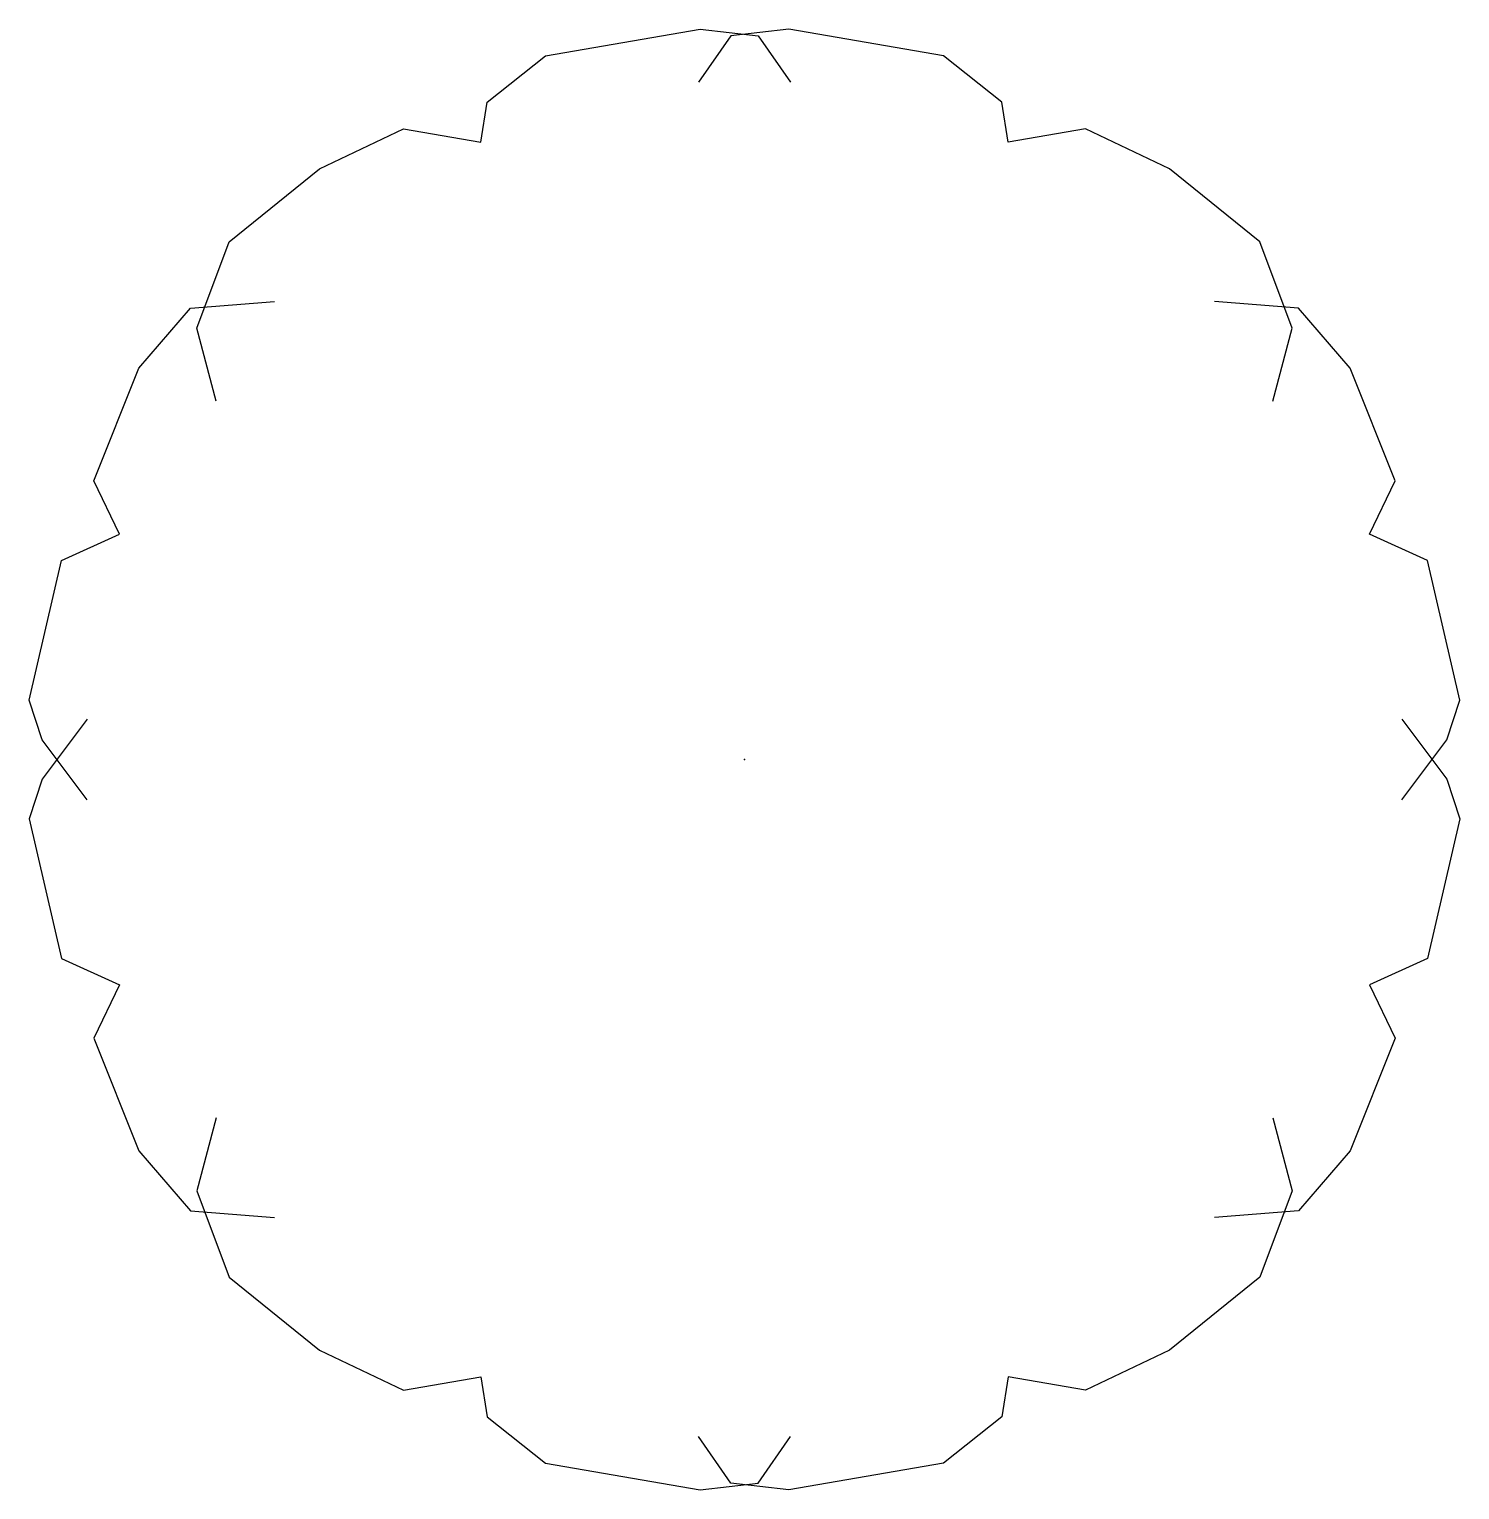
# Model space of a CAD drawing. Header units: millimetres. Extents: x 293.53 to 295.55, y 2536.84 to 2538.9.
import ezdxf

# ---------------------------------------------------------------- set-up
doc = ezdxf.new("R2010")
doc.units = ezdxf.units.MM
doc.header["$LTSCALE"] = 10
doc.layers.add('Vegetais', color=94, linetype='Continuous')

msp = doc.modelspace()

# ---------------------------------------------------------------- linework, layer by layer
at = {"layer": 'Vegetais'}
for p, q in [((294.2567, 2538.8667), (294.4757, 2538.9043)), ((294.4757, 2538.9043), (294.5579, 2538.8949)), ((294.601, 2538.9043), (294.5189, 2538.8949)), ((294.82, 2538.8667), (294.601, 2538.9043)), ((294.5189, 2538.8949), (294.4732, 2538.8292)), ((294.5579, 2538.8949), (294.6036, 2538.8292)), ((294.1746, 2538.801), (294.2567, 2538.8667)), ((294.9021, 2538.801), (294.82, 2538.8667)), ((294.1655, 2538.7446), (294.1746, 2538.801)), ((294.9112, 2538.7446), (294.9021, 2538.801)), ((293.9374, 2538.7071), (294.056, 2538.7634)), ((294.056, 2538.7634), (294.1655, 2538.7446)), ((295.0207, 2538.7634), (294.9112, 2538.7446)), ((295.1394, 2538.7071), (295.0207, 2538.7634)), ((293.8096, 2538.6038), (293.9374, 2538.7071)), ((295.2672, 2538.6038), (295.1394, 2538.7071)), ((293.7639, 2538.4817), (293.8096, 2538.6038)), ((295.3128, 2538.4817), (295.2672, 2538.6038)), ((293.6818, 2538.4253), (293.7548, 2538.5099)), ((293.7548, 2538.5099), (293.8735, 2538.5192)), ((295.3219, 2538.5099), (295.2032, 2538.5192)), ((295.3949, 2538.4253), (295.3219, 2538.5099)), ((293.7913, 2538.3784), (293.7639, 2538.4817)), ((295.2854, 2538.3784), (295.3128, 2538.4817)), ((293.6179, 2538.2657), (293.6818, 2538.4253)), ((295.4588, 2538.2657), (295.3949, 2538.4253)), ((293.6544, 2538.1905), (293.6179, 2538.2657)), ((295.4223, 2538.1905), (295.4588, 2538.2657)), ((293.5723, 2538.153), (293.6544, 2538.1905)), ((295.5044, 2538.153), (295.4223, 2538.1905)), ((293.5267, 2537.9558), (293.5723, 2538.153)), ((295.5501, 2537.9558), (295.5044, 2538.153)), ((293.5449, 2537.8994), (293.5267, 2537.9558)), ((295.5318, 2537.8994), (295.5501, 2537.9558)), ((293.6088, 2537.9287), (293.5449, 2537.8442)), ((295.4679, 2537.9287), (295.5318, 2537.8442)), ((293.6088, 2537.8149), (293.5449, 2537.8994)), ((295.4679, 2537.8149), (295.5318, 2537.8994)), ((293.5449, 2537.8442), (293.5267, 2537.7878)), ((295.5318, 2537.8442), (295.5501, 2537.7878)), ((293.5267, 2537.7878), (293.5723, 2537.5906)), ((295.5501, 2537.7878), (295.5044, 2537.5906)), ((293.5723, 2537.5906), (293.6544, 2537.553)), ((295.5044, 2537.5906), (295.4223, 2537.553)), ((293.6544, 2537.553), (293.6179, 2537.4779)), ((295.4223, 2537.553), (295.4588, 2537.4779)), ((293.6179, 2537.4779), (293.6818, 2537.3183)), ((295.4588, 2537.4779), (295.3949, 2537.3183)), ((293.7913, 2537.3652), (293.7639, 2537.2619)), ((295.2854, 2537.3652), (295.3128, 2537.2619)), ((293.6818, 2537.3183), (293.7548, 2537.2337)), ((295.3949, 2537.3183), (295.3219, 2537.2337)), ((293.7639, 2537.2619), (293.8096, 2537.1398)), ((295.3128, 2537.2619), (295.2672, 2537.1398)), ((293.7548, 2537.2337), (293.8735, 2537.2243)), ((295.3219, 2537.2337), (295.2032, 2537.2243)), ((293.8096, 2537.1398), (293.9374, 2537.0365)), ((295.2672, 2537.1398), (295.1394, 2537.0365)), ((293.9374, 2537.0365), (294.056, 2536.9802)), ((295.1394, 2537.0365), (295.0207, 2536.9802)), ((294.056, 2536.9802), (294.1655, 2536.999)), ((294.1655, 2536.999), (294.1746, 2536.9426)), ((294.9112, 2536.999), (294.9021, 2536.9426)), ((295.0207, 2536.9802), (294.9112, 2536.999)), ((294.1746, 2536.9426), (294.2567, 2536.8769)), ((294.9021, 2536.9426), (294.82, 2536.8769)), ((294.5189, 2536.8487), (294.4732, 2536.9144)), ((294.5579, 2536.8487), (294.6036, 2536.9144)), ((294.2567, 2536.8769), (294.4757, 2536.8393)), ((294.82, 2536.8769), (294.601, 2536.8393)), ((294.4757, 2536.8393), (294.5579, 2536.8487)), ((294.601, 2536.8393), (294.5189, 2536.8487))]:
    msp.add_line(p, q, dxfattribs=at)
msp.add_point((294.5384, 2537.8718), dxfattribs=at)
msp.add_point((294.5384, 2537.8718), dxfattribs=at)
msp.add_point((294.5384, 2537.8718), dxfattribs=at)
msp.add_point((294.5384, 2537.8718), dxfattribs=at)

doc.saveas('drawing.dxf')
